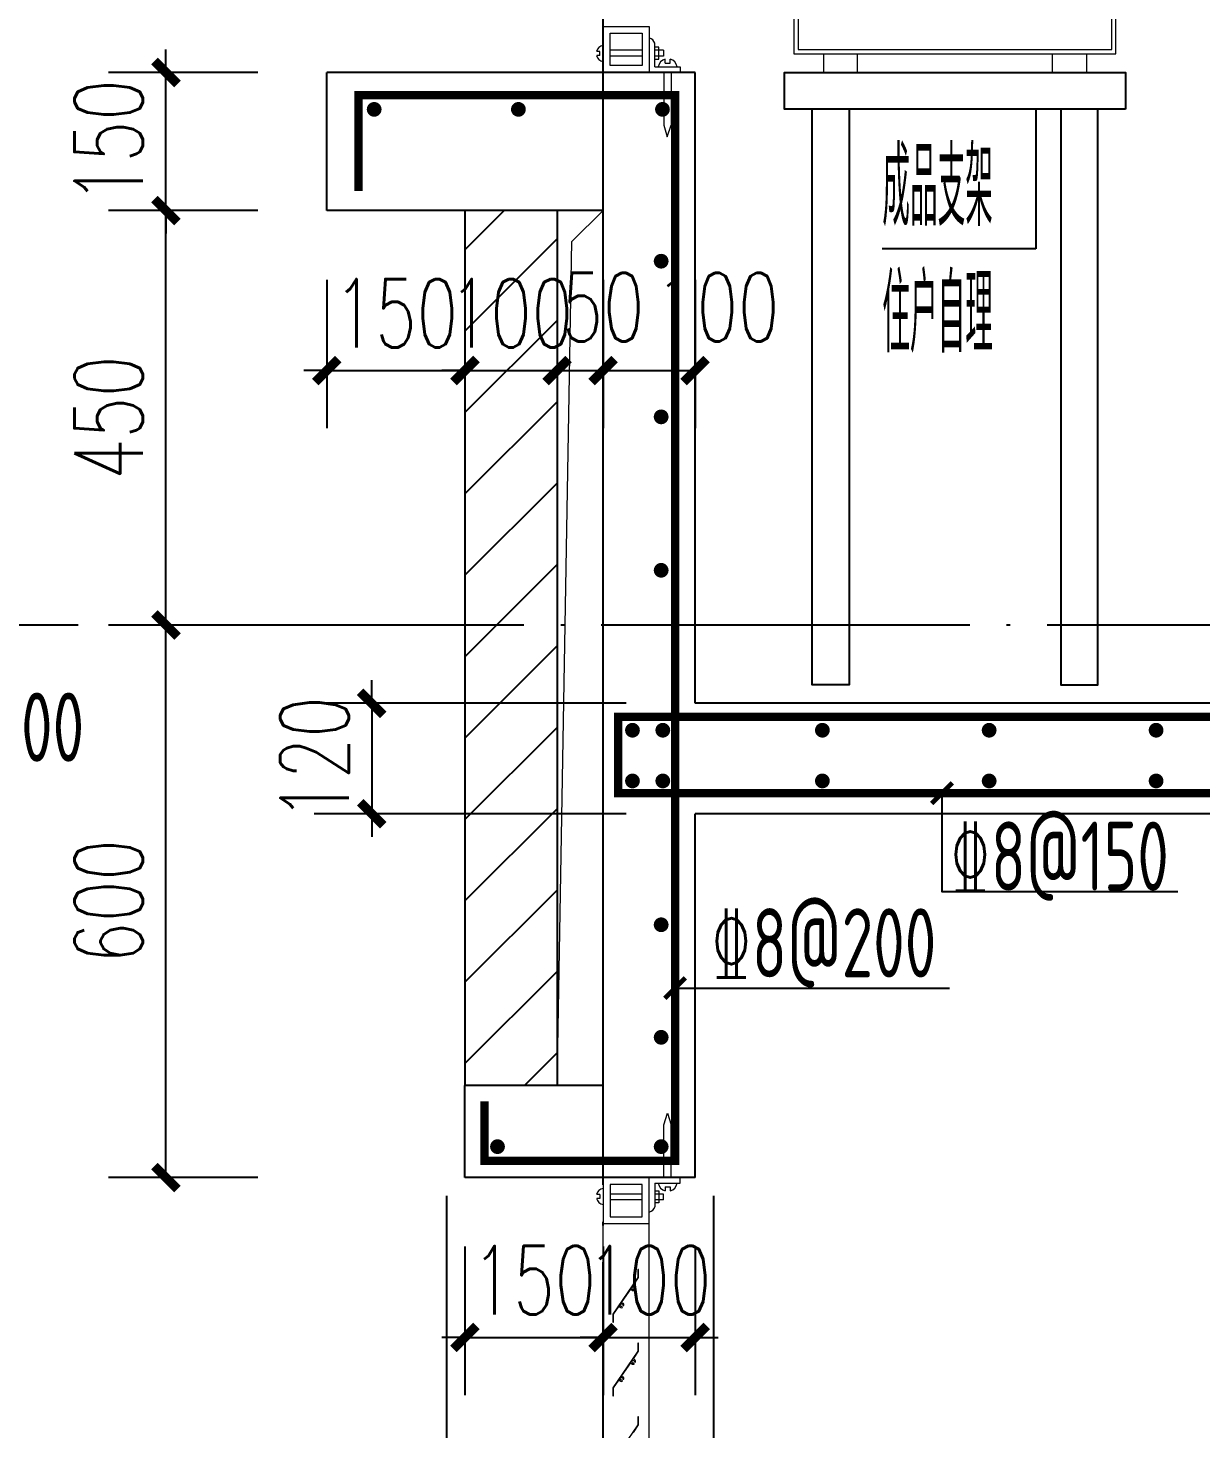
# Model space of a CAD drawing. Extents: x 393367 to 3005760, y 4998 to 826018.
# Drawn here: x 2860859 to 2862133, y 448570 to 450091 of the extents above; entities that cross this region are included whole.
import ezdxf

# ---------------------------------------------------------------- set-up
doc = ezdxf.new("R2010")
doc.units = 0
doc.header["$LTSCALE"] = 1000
doc.linetypes.add('DOTE', pattern=[2.42, 2, -0.2, 0.02, -0.2])
doc.layers.get('0').update_dxf_attribs({"linetype": 'CONTINUOUS'})
doc.layers.get('Defpoints').update_dxf_attribs({"linetype": 'CONTINUOUS'})
for name, color, linetype in [('DOTE', 8, 'DOTE'), ('PUB_DIM', 3, 'CONTINUOUS'), ('PUB_HATCH', 8, 'CONTINUOUS'), ('PUB_TEXT', 7, 'CONTINUOUS'), ('S-引出线', 40, 'CONTINUOUS'), ('TEXT', 7, 'CONTINUOUS'), ('WALL', 130, 'CONTINUOUS'), ('看线', 251, 'CONTINUOUS'), ('空调外机', 8, 'CONTINUOUS')]:
    doc.layers.add(name, color=color, linetype=linetype)
for name, color, linetype, lineweight in [('REIN', 1, 'CONTINUOUS', 18), ('平面-空调室外机', 143, 'CONTINUOUS', 9), ('立面-洞口示意', 214, 'CONTINUOUS', 13), ('立面-百叶', 36, 'CONTINUOUS', 9)]:
    doc.layers.add(name, color=color, linetype=linetype, lineweight=lineweight)
doc.styles.add('_TCH_DIM_T3', font='SIMPLEX', dxfattribs={"width": 0.705882, "bigfont": 'GBCBIG'})
doc.styles.add('TSSD_Rein', font='Tssdeng.shx', dxfattribs={"width": 0.7, "bigfont": 'hztxt.shx'})
doc.dimstyles.new('_TCH_ARCH&&25', dxfattribs={"dimtxt": 74.375, "dimasz": 25, "dimexe": 62.5, "dimexo": 75, "dimgap": 25, "dimtad": 1, "dimdec": 0, "dimzin": 0, "dimdsep": 46, "dimtxsty": '_TCH_DIM_T3', "dimblk": 'ARCHTICK', "dimcen": 0.09, "dimclrt": 7, "dimazin": 2, "dimtfac": 1, "dimtdec": 0, "dimtix": 1, "dimtmove": 2, "dimatfit": 3, "dimfxl": 1, "dimtolj": 1, "dimtzin": 0, "dimarcsym": 0})

# ---------------------------------------------------------------- blocks, each defined once
blk = doc.blocks.new('kongtiao')
for p, q in [((-338.7, 49), (-338.7, -550.8)), ((11, 49), (-338.7, 49)), ((11, -550.8), (11, 49)), ((-334.1, 44.4), (-334.1, -546.2)), ((6.4, 44.4), (-334.1, 44.4)), ((6.4, -546.2), (6.4, 44.4)), ((-76.2, -0.5), (-76.2, -156.5)), ((-21.1, -0.5), (-76.2, -0.5)), ((-21.1, -156.5), (-21.1, -0.5)), ((-76.2, -156.5), (-21.1, -156.5)), ((-334.1, -546.2), (6.4, -546.2)), ((-338.7, -550.8), (11, -550.8)), ((-306.6, -550.8), (-306.6, -571.2)), ((-269.8, -571.2), (-269.8, -550.8)), ((-57.9, -571.2), (-57.9, -550.8)), ((-21.1, -550.8), (-21.1, -571.2)), ((-306.6, -571.2), (-269.8, -571.2)), ((-21.1, -571.2), (-57.9, -571.2))]:
    blk.add_line(p, q)
for points in [[(-306.6, -275.4), (-21.1, -275.4), (-21.1, -284.6), (-306.6, -284.6)], [(-306.6, -312.1), (-21.1, -312.1), (-21.1, -321.3), (-306.6, -321.3)], [(-306.6, -348.8), (-21.1, -348.8), (-21.1, -358), (-306.6, -358)], [(-306.6, -385.6), (-21.1, -385.6), (-21.1, -394.7), (-306.6, -394.7)], [(-306.6, -422.3), (-21.1, -422.3), (-21.1, -431.5), (-306.6, -431.5)], [(-306.6, -459), (-21.1, -459), (-21.1, -468.2), (-306.6, -468.2)], [(-306.6, -495.7), (-21.1, -495.7), (-21.1, -504.9), (-306.6, -504.9)]]:
    blk.add_lwpolyline(points, close=True)
for centre in [(-48.7, -28), (-48.7, -55.6), (-48.7, -83.1)]:
    blk.add_circle(centre, 9.18)
blk = doc.blocks.new('GDFGDGDXAXAFDSD')
at = {"layer": '立面-百叶'}
for p, q in [((885047.6, -119579.8), (885047.6, -119554.4)), ((884987.9, -119563.2), (884984.4, -119563.2)), ((884987.9, -119567.8), (884984.4, -119567.8)), ((884987.9, -119567.8), (884987.9, -119563.2)), ((885033.9, -119561.9), (884998.9, -119561.9)), ((885033.9, -119568.2), (884998.9, -119568.2)), ((885056.8, -119561.9), (885047.6, -119561.9)), ((885056.8, -119568.2), (885047.6, -119568.2)), ((885056.8, -119561.9), (885056.8, -119568.2)), ((885058.8, -119575.9), (885058.8, -119571.7)), ((885064.2, -119575.9), (885064.2, -119571.7)), ((885041.4, -119586), (885075.1, -119586)), ((885047.6, -119579.8), (885075.1, -119579.8)), ((885057.2, -119586), (885057.2, -119643.4)), ((885058.8, -119575.9), (885064.2, -119575.9)), ((885065.4, -119586), (885065.4, -119643.3)), ((885075.1, -119579.8), (885075.1, -119586)), ((885057.2, -119643.4), (885061.1, -119655.9)), ((885061.1, -119655.9), (885065.4, -119643.3))]:
    blk.add_line(p, q, dxfattribs=at)
for points in [[(884991.4, -119586), (884991.4, -119536), (885041.4, -119536), (885041.4, -119586)], [(884998.9, -119578.5), (884998.9, -119543.5), (885033.9, -119543.5), (885033.9, -119578.5)]]:
    blk.add_lwpolyline(points, close=True, dxfattribs=at)
blk.add_lwpolyline([(885047.7, -119571.6), (885051.9, -119571.6), (885051.9, -119558.5), (885047.7, -119558.5)], dxfattribs=at)
for centre, radius, start, end in [((884992.8, -119565.5), 8.77, 100.1805, 164.9513), ((885038.4, -119558), 9.94, 21.2495, 72.4213), ((884992.8, -119565.5), 8.77, 195.0487, 259.8195), ((885061.5, -119581.7), 10.4, 105.0487, 169.8195), ((885061.5, -119581.7), 10.4, 10.1805, 74.9513)]:
    blk.add_arc(centre, radius, start, end, dxfattribs=at)
blk = doc.blocks.new('_ArchTick')
at = {"color": 0, "linetype": 'ByBlock', "const_width": 0.4}
blk.add_lwpolyline([(-0.5, -0.5), (0.5, 0.5)], dxfattribs=at)
blk = doc.blocks.new('*D1200')
at = {"layer": 'Defpoints', "color": 0, "transparency": 16777216}
for p in [(2861008.8, 450042.7), (2861183.4, 450042.7), (2861183.4, 449892.7)]:
    blk.add_point(p, dxfattribs=at)
at = {"layer": 'PUB_DIM', "color": 0, "lineweight": -2, "transparency": 16777216}
for p, q in [((2861008.8, 450042.7), (2861008.8, 450067.7)), ((2861108.4, 450042.7), (2860946.3, 450042.7)), ((2861008.8, 449892.7), (2861008.8, 450042.7)), ((2861108.4, 449892.7), (2860946.3, 449892.7)), ((2861008.8, 449892.7), (2861008.8, 449867.7))]:
    blk.add_line(p, q, dxfattribs=at)
at = {"layer": 'PUB_DIM', "color": 0, "lineweight": -2, "transparency": 16777216, "xscale": 25, "yscale": 25, "zscale": 25}
for p, rotation in [((2861008.8, 450042.7), 270), ((2861008.8, 449892.7), 90)]:
    blk.add_blockref('_ArchTick', p, dxfattribs=dict(at, rotation=rotation))
at = {"layer": 'PUB_DIM', "color": 7, "transparency": 16777216, "insert": (2860946.6, 449967.7), "char_height": 74.38, "attachment_point": 5, "rotation": 90, "style": '_TCH_DIM_T3'}
blk.add_mtext('\\A1;150', dxfattribs=at)
blk = doc.blocks.new('*D1201')
at = {"layer": 'Defpoints', "color": 0, "transparency": 16777216}
for p in [(2861008.8, 449892.7), (2861183.4, 449892.7), (2861183.4, 449442.7)]:
    blk.add_point(p, dxfattribs=at)
at = {"layer": 'PUB_DIM', "color": 0, "lineweight": -2, "transparency": 16777216}
for p, q in [((2861108.4, 449892.7), (2860946.3, 449892.7)), ((2861008.8, 449442.7), (2861008.8, 449892.7)), ((2861108.4, 449442.7), (2860946.3, 449442.7))]:
    blk.add_line(p, q, dxfattribs=at)
at = {"layer": 'PUB_DIM', "color": 0, "lineweight": -2, "transparency": 16777216, "xscale": 25, "yscale": 25, "zscale": 25}
for p, rotation in [((2861008.8, 449892.7), 90), ((2861008.8, 449442.7), 270)]:
    blk.add_blockref('_ArchTick', p, dxfattribs=dict(at, rotation=rotation))
at = {"layer": 'PUB_DIM', "color": 7, "transparency": 16777216, "insert": (2860946.6, 449667.7), "char_height": 74.38, "attachment_point": 5, "rotation": 90, "style": '_TCH_DIM_T3'}
blk.add_mtext('\\A1;450', dxfattribs=at)
blk = doc.blocks.new('*D1202')
at = {"layer": 'Defpoints', "color": 0, "transparency": 16777216}
for p in [(2861008.8, 449442.7), (2861183.4, 449442.7), (2861183.4, 448842.7)]:
    blk.add_point(p, dxfattribs=at)
at = {"layer": 'PUB_DIM', "color": 0, "lineweight": -2, "transparency": 16777216}
for p, q in [((2861108.4, 449442.7), (2860946.3, 449442.7)), ((2861008.8, 448842.7), (2861008.8, 449442.7)), ((2861108.4, 448842.7), (2860946.3, 448842.7))]:
    blk.add_line(p, q, dxfattribs=at)
at = {"layer": 'PUB_DIM', "color": 0, "lineweight": -2, "transparency": 16777216, "xscale": 25, "yscale": 25, "zscale": 25}
for p, rotation in [((2861008.8, 449442.7), 90), ((2861008.8, 448842.7), 270)]:
    blk.add_blockref('_ArchTick', p, dxfattribs=dict(at, rotation=rotation))
at = {"layer": 'PUB_DIM', "color": 7, "transparency": 16777216, "insert": (2860946.6, 449142.7), "char_height": 74.38, "attachment_point": 5, "rotation": 90, "style": '_TCH_DIM_T3'}
blk.add_mtext('\\A1;600', dxfattribs=at)
blk = doc.blocks.new('*D1203')
at = {"layer": 'Defpoints', "color": 0, "transparency": 16777216}
for p in [(2861333.4, 448842.7), (2861483.4, 448842.7), (2861483.4, 448669)]:
    blk.add_point(p, dxfattribs=at)
at = {"layer": 'PUB_DIM', "color": 0, "lineweight": -2, "transparency": 16777216}
for p, q in [((2861333.4, 448767.7), (2861333.4, 448606.5)), ((2861483.4, 448767.7), (2861483.4, 448606.5)), ((2861333.4, 448669), (2861308.4, 448669)), ((2861333.4, 448669), (2861483.4, 448669)), ((2861483.4, 448669), (2861508.4, 448669))]:
    blk.add_line(p, q, dxfattribs=at)
at = {"layer": 'PUB_DIM', "color": 0, "lineweight": -2, "transparency": 16777216, "xscale": 25, "yscale": 25, "zscale": 25}
blk.add_blockref('_ArchTick', (2861333.4, 448669), dxfattribs=at)
at = {"layer": 'PUB_DIM', "color": 0, "lineweight": -2, "transparency": 16777216, "xscale": 25, "yscale": 25, "zscale": 25, "rotation": 180}
blk.add_blockref('_ArchTick', (2861483.4, 448669), dxfattribs=at)
at = {"layer": 'PUB_DIM', "color": 7, "transparency": 16777216, "insert": (2861408.4, 448731.2), "char_height": 74.38, "attachment_point": 5, "style": '_TCH_DIM_T3'}
blk.add_mtext('\\A1;150', dxfattribs=at)
blk = doc.blocks.new('*D1204')
at = {"layer": 'Defpoints', "color": 0, "transparency": 16777216}
for p in [(2861483.4, 448842.7), (2861583.4, 448842.7), (2861583.4, 448669)]:
    blk.add_point(p, dxfattribs=at)
at = {"layer": 'PUB_DIM', "color": 0, "lineweight": -2, "transparency": 16777216}
for p, q in [((2861483.4, 448767.7), (2861483.4, 448606.5)), ((2861583.4, 448767.7), (2861583.4, 448606.5)), ((2861483.4, 448669), (2861458.4, 448669)), ((2861483.4, 448669), (2861583.4, 448669)), ((2861583.4, 448669), (2861608.4, 448669))]:
    blk.add_line(p, q, dxfattribs=at)
at = {"layer": 'PUB_DIM', "color": 0, "lineweight": -2, "transparency": 16777216, "xscale": 25, "yscale": 25, "zscale": 25}
blk.add_blockref('_ArchTick', (2861483.4, 448669), dxfattribs=at)
at = {"layer": 'PUB_DIM', "color": 0, "lineweight": -2, "transparency": 16777216, "xscale": 25, "yscale": 25, "zscale": 25, "rotation": 180}
blk.add_blockref('_ArchTick', (2861583.4, 448669), dxfattribs=at)
at = {"layer": 'PUB_DIM', "color": 7, "transparency": 16777216, "insert": (2861533.4, 448731.2), "char_height": 74.38, "attachment_point": 5, "style": '_TCH_DIM_T3'}
blk.add_mtext('\\A1;100', dxfattribs=at)
blk = doc.blocks.new('*D1205')
at = {"layer": 'Defpoints', "color": 0, "transparency": 16777216}
for p in [(2861183.4, 449892.7), (2861333.4, 449892.7), (2861333.4, 449719)]:
    blk.add_point(p, dxfattribs=at)
at = {"layer": 'PUB_DIM', "color": 0, "lineweight": -2, "transparency": 16777216}
for p, q in [((2861183.4, 449817.7), (2861183.4, 449656.5)), ((2861333.4, 449817.7), (2861333.4, 449656.5)), ((2861183.4, 449719), (2861158.4, 449719)), ((2861183.4, 449719), (2861333.4, 449719)), ((2861333.4, 449719), (2861358.4, 449719))]:
    blk.add_line(p, q, dxfattribs=at)
at = {"layer": 'PUB_DIM', "color": 0, "lineweight": -2, "transparency": 16777216, "xscale": 25, "yscale": 25, "zscale": 25}
blk.add_blockref('_ArchTick', (2861183.4, 449719), dxfattribs=at)
at = {"layer": 'PUB_DIM', "color": 0, "lineweight": -2, "transparency": 16777216, "xscale": 25, "yscale": 25, "zscale": 25, "rotation": 180}
blk.add_blockref('_ArchTick', (2861333.4, 449719), dxfattribs=at)
at = {"layer": 'PUB_DIM', "color": 7, "transparency": 16777216, "insert": (2861258.4, 449781.2), "char_height": 74.38, "attachment_point": 5, "style": '_TCH_DIM_T3'}
blk.add_mtext('\\A1;150', dxfattribs=at)
blk = doc.blocks.new('*D1206')
at = {"layer": 'Defpoints', "color": 0, "transparency": 16777216}
for p in [(2861333.4, 449892.7), (2861433.4, 449892.7), (2861433.4, 449719)]:
    blk.add_point(p, dxfattribs=at)
at = {"layer": 'PUB_DIM', "color": 0, "lineweight": -2, "transparency": 16777216}
for p, q in [((2861333.4, 449817.7), (2861333.4, 449656.5)), ((2861433.4, 449817.7), (2861433.4, 449656.5)), ((2861333.4, 449719), (2861308.4, 449719)), ((2861333.4, 449719), (2861433.4, 449719)), ((2861433.4, 449719), (2861458.4, 449719))]:
    blk.add_line(p, q, dxfattribs=at)
at = {"layer": 'PUB_DIM', "color": 0, "lineweight": -2, "transparency": 16777216, "xscale": 25, "yscale": 25, "zscale": 25}
blk.add_blockref('_ArchTick', (2861333.4, 449719), dxfattribs=at)
at = {"layer": 'PUB_DIM', "color": 0, "lineweight": -2, "transparency": 16777216, "xscale": 25, "yscale": 25, "zscale": 25, "rotation": 180}
blk.add_blockref('_ArchTick', (2861433.4, 449719), dxfattribs=at)
at = {"layer": 'PUB_DIM', "color": 7, "transparency": 16777216, "insert": (2861383.4, 449781.2), "char_height": 74.38, "attachment_point": 5, "style": '_TCH_DIM_T3'}
blk.add_mtext('\\A1;100', dxfattribs=at)
blk = doc.blocks.new('*D1207')
at = {"layer": 'Defpoints', "color": 0, "transparency": 16777216}
for p in [(2861433.4, 449892.7), (2861483.4, 449892.7), (2861483.4, 449719)]:
    blk.add_point(p, dxfattribs=at)
at = {"layer": 'PUB_DIM', "color": 0, "lineweight": -2, "transparency": 16777216}
for p, q in [((2861433.4, 449817.7), (2861433.4, 449656.5)), ((2861483.4, 449817.7), (2861483.4, 449656.5)), ((2861433.4, 449719), (2861483.4, 449719))]:
    blk.add_line(p, q, dxfattribs=at)
at = {"layer": 'PUB_DIM', "color": 0, "lineweight": -2, "transparency": 16777216, "xscale": 25, "yscale": 25, "zscale": 25, "rotation": 180}
blk.add_blockref('_ArchTick', (2861433.4, 449719), dxfattribs=at)
at = {"layer": 'PUB_DIM', "color": 0, "lineweight": -2, "transparency": 16777216, "xscale": 25, "yscale": 25, "zscale": 25}
blk.add_blockref('_ArchTick', (2861483.4, 449719), dxfattribs=at)
at = {"layer": 'PUB_DIM', "color": 7, "transparency": 16777216, "insert": (2861483.4, 449787.8), "char_height": 74.38, "attachment_point": 5, "style": '_TCH_DIM_T3'}
blk.add_mtext('\\A1;50', dxfattribs=at)
blk = doc.blocks.new('*D1208')
at = {"layer": 'Defpoints', "color": 0, "transparency": 16777216}
for p in [(2861483.4, 449892.7), (2861583.4, 449892.7), (2861583.4, 449719)]:
    blk.add_point(p, dxfattribs=at)
at = {"layer": 'PUB_DIM', "color": 0, "lineweight": -2, "transparency": 16777216}
for p, q in [((2861483.4, 449817.7), (2861483.4, 449656.5)), ((2861583.4, 449817.7), (2861583.4, 449656.5)), ((2861483.4, 449719), (2861583.4, 449719))]:
    blk.add_line(p, q, dxfattribs=at)
at = {"layer": 'PUB_DIM', "color": 0, "lineweight": -2, "transparency": 16777216, "xscale": 25, "yscale": 25, "zscale": 25, "rotation": 180}
blk.add_blockref('_ArchTick', (2861483.4, 449719), dxfattribs=at)
at = {"layer": 'PUB_DIM', "color": 0, "lineweight": -2, "transparency": 16777216, "xscale": 25, "yscale": 25, "zscale": 25}
blk.add_blockref('_ArchTick', (2861583.4, 449719), dxfattribs=at)
at = {"layer": 'PUB_DIM', "color": 7, "transparency": 16777216, "insert": (2861607.4, 449787.8), "char_height": 74.38, "attachment_point": 5, "style": '_TCH_DIM_T3'}
blk.add_mtext('\\A1;100', dxfattribs=at)
blk = doc.blocks.new('GDBVDBDVBTXS')
at = {"layer": '立面-百叶'}
for p, q in [((885062.5, -123628.8), (885066.4, -123616.2)), ((885066.4, -123616.2), (885070.7, -123628.8)), ((885062.5, -123686.1), (885062.5, -123628.8)), ((885070.7, -123686.1), (885070.7, -123628.8)), ((885046.7, -123686.1), (885080.4, -123686.1)), ((885052.9, -123692.3), (885052.9, -123717.7)), ((885052.9, -123692.3), (885080.4, -123692.3)), ((885080.4, -123692.3), (885080.4, -123686.1)), ((884993.2, -123704.4), (884989.7, -123704.4)), ((884993.2, -123708.9), (884989.7, -123708.9)), ((884993.2, -123704.4), (884993.2, -123708.9)), ((885039.2, -123704), (885004.2, -123704)), ((885039.2, -123710.2), (885004.2, -123710.2)), ((885062.1, -123704), (885052.9, -123704)), ((885062.1, -123710.2), (885052.9, -123710.2)), ((885062.1, -123710.2), (885062.1, -123704)), ((885064.1, -123696.2), (885064.1, -123700.5)), ((885064.1, -123696.2), (885069.5, -123696.2)), ((885069.5, -123696.2), (885069.5, -123700.5)), ((884996.7, -125636.1), (884996.7, -123736.1)), ((885046.7, -125636.1), (885046.7, -123736.1))]:
    blk.add_line(p, q, dxfattribs=at)
at = {"layer": '立面-百叶', "elevation": 0}
for points in [[(884996.7, -123686.1), (884996.7, -123736.1), (885046.7, -123736.1), (885046.7, -123686.1)], [(885004.2, -123693.6), (885004.2, -123728.6), (885039.2, -123728.6), (885039.2, -123693.6)]]:
    blk.add_lwpolyline(points, close=True, dxfattribs=at)
at = {"layer": '立面-百叶'}
blk.add_lwpolyline([(885053, -123700.5), (885057.2, -123700.5), (885057.2, -123713.6), (885053, -123713.6)], dxfattribs=at)
at = {"layer": '立面-百叶', "elevation": 0}
for points in [[(885019.3, -123824.8, 0.381382), (885016.9, -123822, -0.56119), (885016.8, -123821.8), (885026.6, -123807.4, -0.56119), (885026.8, -123807.4, 0.381382), (885030.3, -123808.6, 0.433252), (885030.4, -123808.4), (885030, -123807.6, 0.372825), (885029.7, -123807.5, -2.886751), (885030.8, -123806, 0.372825), (885031, -123806.2), (885031.9, -123806.3, 0.433252), (885032, -123806.1, 0.381382), (885029.6, -123803.3, -0.56119), (885029.5, -123803.1), (885035.1, -123794.7), (885035.1, -123785.8), (885034.3, -123785.8), (885034.3, -123794.5), (885007.3, -123834.3), (885007.3, -123843), (885008.1, -123843), (885008.1, -123834.6), (885013.9, -123826.1, -0.56119), (885014.2, -123826.1, 0.381382), (885017.6, -123827.3, 0.433252), (885017.7, -123827.1), (885017.3, -123826.3, 0.372825), (885017, -123826.2, -2.886751), (885018.1, -123824.7, 0.372825), (885018.3, -123824.9), (885019.2, -123825, 0.433252)], [(885019.3, -123904.8, 0.381382), (885016.9, -123902, -0.56119), (885016.8, -123901.8), (885026.6, -123887.4, -0.56119), (885026.8, -123887.4, 0.381382), (885030.3, -123888.6, 0.433252), (885030.4, -123888.4), (885030, -123887.6, 0.372825), (885029.7, -123887.5, -2.886751), (885030.8, -123886, 0.372825), (885031, -123886.2), (885031.9, -123886.3, 0.433252), (885032, -123886.1, 0.381382), (885029.6, -123883.3, -0.56119), (885029.5, -123883.1), (885035.1, -123874.7), (885035.1, -123865.8), (885034.3, -123865.8), (885034.3, -123874.5), (885007.3, -123914.3), (885007.3, -123923), (885008.1, -123923), (885008.1, -123914.6), (885013.9, -123906.1, -0.56119), (885014.2, -123906.1, 0.381382), (885017.6, -123907.3, 0.433252), (885017.7, -123907.1), (885017.3, -123906.3, 0.372825), (885017, -123906.2, -2.886751), (885018.1, -123904.7, 0.372825), (885018.3, -123904.9), (885019.2, -123905, 0.433252)]]:
    blk.add_lwpolyline(points, format="xyb", close=True, dxfattribs=at)
blk.add_lwpolyline([(885029.5, -123963.1), (885035.1, -123954.7), (885035.1, -123945.8), (885034.3, -123945.8), (885034.3, -123954.5), (885007.3, -123994.3)], dxfattribs=at)
at = {"layer": '立面-百叶'}
for centre, radius, start, end in [((885066.8, -123690.4), 10.4, 190.1805, 254.9513), ((885066.8, -123690.4), 10.4, 285.0487, 349.8195), ((884998.1, -123706.6), 8.77, 100.1805, 164.9513), ((884998.1, -123706.6), 8.77, 195.0487, 259.8195), ((885043.7, -123714.1), 9.94, 287.5787, 338.7505)]:
    blk.add_arc(centre, radius, start, end, dxfattribs=at)
blk = doc.blocks.new('*D1905')
at = {"layer": 'Defpoints', "color": 0, "transparency": 16777216}
for p in [(2861583.4, 449357.7), (2861232.2, 449237.7), (2861583.4, 449237.7)]:
    blk.add_point(p, dxfattribs=at)
at = {"layer": 'PUB_DIM', "color": 0, "lineweight": -2, "transparency": 16777216}
for p, q in [((2861232.2, 449357.7), (2861232.2, 449382.7)), ((2861508.4, 449357.7), (2861169.7, 449357.7)), ((2861232.2, 449357.7), (2861232.2, 449237.7)), ((2861508.4, 449237.7), (2861169.7, 449237.7)), ((2861232.2, 449237.7), (2861232.2, 449212.7))]:
    blk.add_line(p, q, dxfattribs=at)
at = {"layer": 'PUB_DIM', "color": 0, "lineweight": -2, "transparency": 16777216, "xscale": 25, "yscale": 25, "zscale": 25}
for p, rotation in [((2861232.2, 449357.7), 270), ((2861232.2, 449237.7), 90)]:
    blk.add_blockref('_ArchTick', p, dxfattribs=dict(at, rotation=rotation))
at = {"layer": 'PUB_DIM', "color": 7, "transparency": 16777216, "insert": (2861170, 449297.7), "char_height": 74.38, "attachment_point": 5, "rotation": 90, "style": '_TCH_DIM_T3'}
blk.add_mtext('\\A1;120', dxfattribs=at)

msp = doc.modelspace()

# ---------------------------------------------------------------- hatches: boundary and pattern name
at = {"layer": 'PUB_HATCH'}
h = msp.add_hatch(dxfattribs=at)
h.set_pattern_fill('普通砖', color=256, scale=25, style=0)
h.set_pattern_definition([(45, (2411524.25, 612130.613), (-44.1941915, 44.1941915), [])])
h.paths.add_polyline_path([(2861333.44807, 449892.74097), (2861333.44807, 448942.74097), (2861433.44807, 448942.74097), (2861433.44807, 449892.74097)])

# ---------------------------------------------------------------- linework, layer by layer
at = {"color": 0, "const_width": 5.1}
for points in [[(2861840.16222, 449249.01012), (2861862.4892, 449271.33709)], [(2861550.42817, 449037.17801), (2861572.75514, 449059.50498)]]:
    msp.add_lwpolyline(points, dxfattribs=at)
at = {"layer": 'DOTE', "linetype": 'DOTE', "ltscale": 0.2}
for p, q in [((2861483.44807, 442542.70126), (2861483.44807, 462142.70355)), ((2863333.44807, 449442.70355), (2860333.25392, 449442.70355))]:
    msp.add_line(p, q, dxfattribs=at)
at = {"layer": 'PUB_DIM'}
for p, q in [((2861953.11243, 450002.69977), (2861953.11243, 449851.16699)), ((2861953.11243, 449851.16699), (2861786.57895, 449851.16699))]:
    msp.add_line(p, q, dxfattribs=at)
at = {"layer": 'REIN', "const_width": 9}
for points in [[(2861217.7255, 449914.06507), (2861217.7255, 450017.95003), (2861561.59165, 450017.95003), (2861561.59165, 448860.83633), (2861354.73481, 448860.83633), (2861354.73481, 448925.48802)], [(2862338.31425, 449088.26301), (2862338.31425, 449342.99925), (2861499.68129, 449342.99925), (2861499.68129, 449260.1736), (2862314.06503, 449260.1736), (2862314.06503, 449324.43078)]]:
    msp.add_lwpolyline(points, dxfattribs=at)
at = {"layer": 'REIN', "const_width": 8}
for points in [[(2861230.85791, 450002.63233, 1), (2861238.85791, 450002.63233, 1)], [(2861387.4397, 450002.63233, 1), (2861395.4397, 450002.63233, 1)], [(2861543.88489, 450002.63233, 1), (2861551.88489, 450002.63233, 1)], [(2861542.46439, 449837.7712, 1), (2861550.46439, 449837.7712, 1)], [(2861542.46439, 449668.73848, 1), (2861550.46439, 449668.73848, 1)], [(2861542.46439, 449502.11486, 1), (2861550.46439, 449502.11486, 1)], [(2861511.31959, 449328.44345, 1), (2861519.31959, 449328.44345, 1)], [(2861544.25422, 449328.44345, 1), (2861552.25422, 449328.44345, 1)], [(2861717.49696, 449328.44345, 1), (2861725.49696, 449328.44345, 1)], [(2861898.59762, 449328.44345, 1), (2861906.59762, 449328.44345, 1)], [(2862079.85319, 449328.44345, 1), (2862087.85319, 449328.44345, 1)], [(2861511.31959, 449273.38078, 1), (2861519.31959, 449273.38078, 1)], [(2861544.25422, 449273.38078, 1), (2861552.25422, 449273.38078, 1)], [(2861717.49696, 449273.38078, 1), (2861725.49696, 449273.38078, 1)], [(2861898.59762, 449273.38078, 1), (2861906.59762, 449273.38078, 1)], [(2862079.85319, 449273.38078, 1), (2862087.85319, 449273.38078, 1)], [(2861542.46439, 449117.19474, 1), (2861550.46439, 449117.19474, 1)], [(2861542.46439, 448994.98235, 1), (2861550.46439, 448994.98235, 1)], [(2861364.75976, 448876.26059, 1), (2861372.75976, 448876.26059, 1)], [(2861542.46439, 448876.26059, 1), (2861550.46439, 448876.26059, 1)]]:
    msp.add_lwpolyline(points, format="xyb", close=True, dxfattribs=at)
at = {"layer": 'S-引出线'}
msp.add_line((2861561.59165, 449048.34149), (2861859.49776, 449048.34149), dxfattribs=at)
msp.add_lwpolyline([(2861851.32571, 449260.1736), (2861851.32571, 449153.1566), (2862107.315, 449153.1566)], dxfattribs=at)
at = {"layer": 'WALL'}
for p, q in [((2861583.44807, 450042.74097), (2861183.44807, 450042.74097)), ((2861183.44807, 449892.74097), (2861183.44807, 450042.74097)), ((2861583.44807, 449357.70355), (2861583.44807, 450042.74097)), ((2861483.44807, 449892.74097), (2861183.44807, 449892.74097)), ((2861333.44807, 449892.74097), (2861333.44807, 448942.74097)), ((2861433.44807, 449892.74097), (2861333.44807, 449892.74097)), ((2861433.44807, 449892.74097), (2861433.44807, 448942.74097)), ((2861483.44807, 449357.70355), (2861483.44807, 449892.74097)), ((2861483.44807, 448942.69), (2861483.44807, 449357.70355)), ((2862283.44807, 449357.70355), (2861583.44807, 449357.70355)), ((2862183.44807, 449237.70355), (2861583.44807, 449237.70355)), ((2861583.44807, 448842.69), (2861583.44807, 449237.70355)), ((2861433.44807, 448942.74097), (2861333.44807, 448942.74097)), ((2861483.44807, 448942.69), (2861333.44807, 448942.69)), ((2861333.44807, 448842.69), (2861333.44807, 448942.69)), ((2861583.44807, 448842.69), (2861333.44807, 448842.69))]:
    msp.add_line(p, q, dxfattribs=at)
at = {"layer": '看线'}
for p, q in [((2861313.44807, 448822.70355), (2861313.44807, 446862.70232)), ((2861603.44807, 448822.70355), (2861603.44807, 447912.70355))]:
    msp.add_line(p, q, dxfattribs=at)
at = {"layer": '空调外机', "linetype": 'Continuous'}
msp.add_lwpolyline([(2862050.45933, 450002.69977), (2861680.45933, 450002.69977), (2861680.45933, 450042.69977), (2862050.45933, 450042.69977)], close=True, dxfattribs=at)
for points in [[(2861750.45933, 450002.69977), (2861750.45933, 449377.70355), (2861710.45933, 449377.70355), (2861710.45933, 450002.69977)], [(2861980.45933, 450002.69977), (2861980.45933, 449377.70355), (2862020.45933, 449377.70355), (2862020.45933, 450002.69977)]]:
    msp.add_lwpolyline(points, dxfattribs=at)
at = {"layer": '立面-洞口示意'}
msp.add_lwpolyline([(2861433.44806, 448942.74096), (2861449.33234, 449859.17847), (2861483.44807, 449892.70355)], dxfattribs=at)

# ---------------------------------------------------------------- block references
for name, p in [('GDFGDGDXAXAFDSD', (1976492.05629, 569628.78608)), ('GDBVDBDVBTXS', (1976486.77194, 572528.78608))]:
    msp.add_blockref(name, p)
at = {"layer": '平面-空调室外机'}
msp.add_blockref('kongtiao', (2862029.29933, 450613.85977), dxfattribs=at)

# ---------------------------------------------------------------- texts
at = {"layer": 'PUB_TEXT', "style": '_TCH_DIM_T3', "width": 0.494118}
for s, p in [('成品支架', (2861786.57895, 449876.19199)), ('住户自理', (2861786.57895, 449738.64199))]:
    msp.add_text(s, height=84.397163, dxfattribs=at).set_placement(p)
at = {"layer": 'TEXT', "style": 'TSSD_Rein', "width": 0.7}
for s, p in [('未注明分布钢筋为%%1326@200', (2860256.48132, 449294.32761)), ('%%1328@150', (2861859.59831, 449154.19491)), ('\x848@200', (2861600.18087, 449060.03426))]:
    msp.add_text(s, height=75, rotation=0.00000019, dxfattribs=at).set_placement(p)

# ---------------------------------------------------------------- dimensions: what is measured, and where the dimension line sits
at = {"layer": 'PUB_DIM'}
for p1, p2, distance, picture, middle in [((2861183.44807, 449892.74097), (2861183.44807, 450042.74097), 174.61077, '*D1200', (2860946.64981, 449967.74097)), ((2861183.44807, 449442.70355), (2861183.44807, 449892.74097), 174.61077, '*D1201', (2860946.64981, 449667.72226)), ((2861183.44807, 449892.74097), (2861333.44807, 449892.74097), -173.71069, '*D1205', (2861258.44807, 449781.21778)), ((2861333.44807, 449892.74097), (2861433.44807, 449892.74097), -173.71069, '*D1206', (2861383.44807, 449781.21778)), ((2861183.44807, 448842.70355), (2861183.44807, 449442.70355), 174.61077, '*D1202', (2860946.64981, 449142.70355)), ((2861333.44808, 448842.70971), (2861483.44808, 448842.70971), -173.71069, '*D1203', (2861408.44808, 448731.18652)), ((2861483.44808, 448842.70971), (2861583.44807, 448842.70971), -173.71069, '*D1204', (2861533.44808, 448731.18652))]:
    dim = msp.add_aligned_dim(p1=p1, p2=p2, distance=distance, dimstyle='_TCH_ARCH&&25', dxfattribs=at)
    dim.commit()
    dim.dimension.update_dxf_attribs({"geometry": picture, "text_midpoint": middle})
for base, p1, p2, picture, middle in [((2861483.44807, 449719.03028), (2861433.44807, 449892.74097), (2861483.44807, 449892.74097), '*D1207', (2861483.44807, 449787.78028)), ((2861583.44807, 449719.03028), (2861483.44807, 449892.74097), (2861583.44807, 449892.74097), '*D1208', (2861607.3941, 449787.78028))]:
    dim = msp.add_linear_dim(base=base, p1=p1, p2=p2, angle=360, dimstyle='_TCH_ARCH&&25', dxfattribs=at)
    dim.commit()
    dim.dimension.update_dxf_attribs({"geometry": picture, "text_midpoint": middle, "dimtype": 161})
dim = msp.add_linear_dim(base=(2861232.1721, 449237.70355), p1=(2861583.44807, 449357.70355), p2=(2861583.44807, 449237.70355), angle=90, dimstyle='_TCH_ARCH&&25', dxfattribs=at)
dim.commit()
dim.dimension.update_dxf_attribs({"geometry": '*D1905', "text_midpoint": (2861169.9846, 449297.70355)})

doc.saveas('drawing.dxf')
